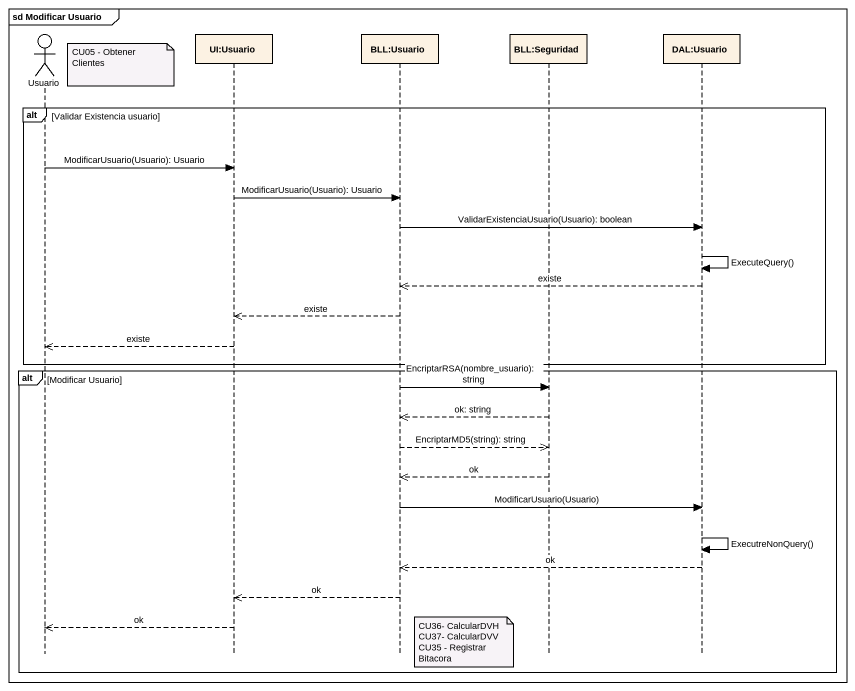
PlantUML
@startuml
mainframe sd Modificar Usuario
hide footbox
actor Usuario
participant "UI:Usuario" as UI_Usuario
participant "BLL:Usuario" as BLL_Usuario
participant "BLL:Seguridad" as BLL_Seguridad
participant "DAL:Usuario" as DAL_Usuario

note right of Usuario : CU05 - Obtener Clientes
alt Validar Existencia usuario
  Usuario -> UI_Usuario : ModificarUsuario(Usuario): Usuario
  UI_Usuario -> BLL_Usuario : ModificarUsuario(Usuario): Usuario
  BLL_Usuario -> DAL_Usuario : ValidarExistenciaUsuario(Usuario): boolean
  DAL_Usuario -> DAL_Usuario : ExecuteQuery()
  DAL_Usuario -->> BLL_Usuario : existe
  BLL_Usuario -->> UI_Usuario : existe
  UI_Usuario -->> Usuario : existe
end
alt Modificar Usuario
  BLL_Usuario -> BLL_Seguridad : EncriptarRSA(nombre_usuario): string
  BLL_Seguridad -->> BLL_Usuario : ok: string
  BLL_Usuario -->> BLL_Seguridad : EncriptarMD5(string): string
  BLL_Seguridad -->> BLL_Usuario : ok
  BLL_Usuario -> DAL_Usuario : ModificarUsuario(Usuario)
  DAL_Usuario -> DAL_Usuario : ExecutreNonQuery()
  DAL_Usuario -->> BLL_Usuario : ok
  BLL_Usuario -->> UI_Usuario : ok
  UI_Usuario -->> Usuario : ok
  note right of BLL_Usuario
    CU36- CalcularDVH
    CU37- CalcularDVV
    CU35 - Registrar Bitacora
  end note
end
@enduml
